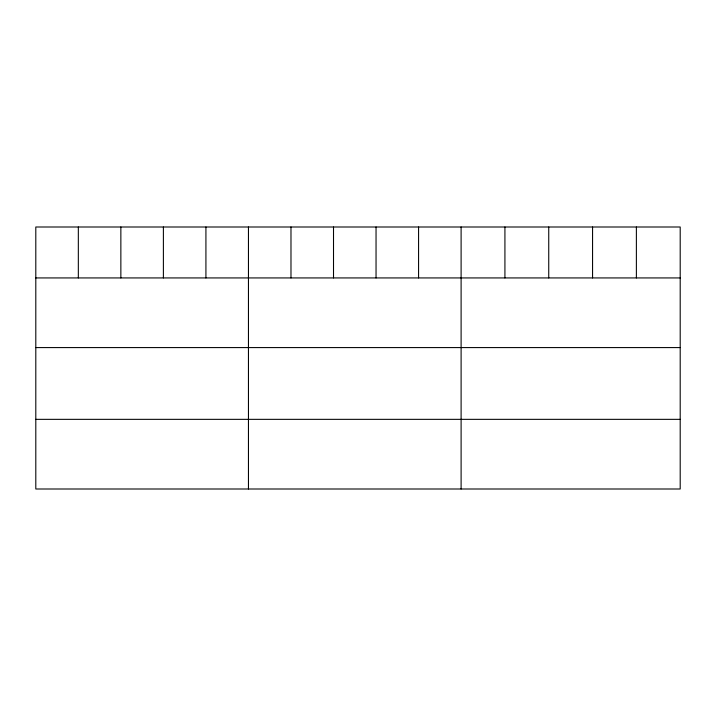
<?xml version="1.0" encoding="UTF-8"?>
<svg xmlns="http://www.w3.org/2000/svg" width="716" height="716" viewBox="0 0 716 716"><rect width="100%" height="100%" fill="white"/><g stroke="black" fill="none" stroke-linecap="round" stroke-linejoin="round"><path stroke-width="1.07" d="M680.2 277.933L680.2 489.001L35.8 489.001L35.8 226.999L680.2 226.999L680.2 277.933L35.8 277.933M35.8 347.582L680.2 347.582M35.8 419.343L680.2 419.343M636.381 226.999L636.381 277.933M592.562 226.999L592.562 277.933M548.742 226.999L548.742 277.933M504.923 226.999L504.923 277.933M461.104 226.999L461.104 489.001M418.574 226.999L418.574 277.933M376.043 226.999L376.043 277.933M333.513 226.999L333.513 277.933M290.982 226.999L290.982 277.933M248.452 226.999L248.452 489.001M205.922 226.999L205.922 277.933M163.391 226.999L163.391 277.933M120.861 226.999L120.861 277.933M78.33 226.999L78.33 277.933"/></g></svg>
